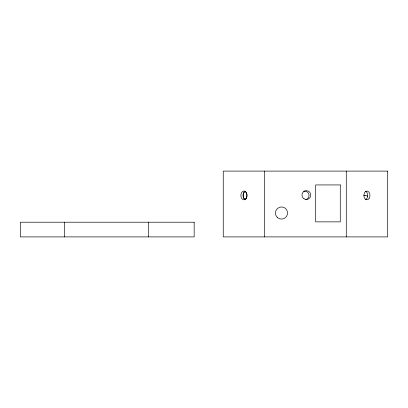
<?xml version="1.0" encoding="UTF-8"?>
<svg xmlns="http://www.w3.org/2000/svg" width="408" height="408" viewBox="0 0 408 408"><rect width="100%" height="100%" fill="white"/><g stroke="black" fill="none" stroke-linecap="round" stroke-linejoin="round"><path stroke-width="0.61" d="M346.275 171.1L346.275 236.9M264.578 171.1L264.578 236.9M148.604 222.212L148.604 236.9M64.515 222.212L64.515 236.9M365.446 191.214A4.371 3.034 -90 0 1 367.695 195.432A4.371 3.034 -90 0 1 365.446 199.655M303.588 191.25A4.33 4.33 0 0 1 308.892 194.31A4.33 4.33 0 0 1 305.832 199.614M245.376 199.614A4.33 3.06 -90 0 1 243.107 195.432A4.33 3.06 -90 0 1 245.376 191.25M244.724 191.25A4.33 3.06 -90 0 1 246.993 195.432A4.33 3.06 -90 0 1 244.724 199.614M363.977 195.401A18.278 12.929 -90 0 1 367.868 196.253M245.402 199.675A4.391 3.05 -90 0 1 243.143 195.432A4.391 3.05 -90 0 1 245.402 191.194M363.977 195.677A18.278 12.929 -90 0 1 365.094 195.473M387.6 171.1L223.252 171.1L223.252 236.9L387.6 236.9L387.6 171.1M340.272 184.936L315.675 184.936L315.675 221.865L340.272 221.865L340.272 184.936M194.157 222.212L20.4 222.212L20.4 236.9L194.157 236.9L194.157 222.212M369.082 198.523A4.371 3.034 -90 0 0 367.72 191.214A4.371 3.034 -90 0 0 364.007 196.564A4.371 3.034 -90 0 0 369.082 198.523M304.042 198.818A4.401 4.401 0 0 0 310.784 195.248A4.401 4.401 0 0 0 304.322 191.194A4.401 4.401 0 0 0 304.042 198.818M277.399 217.546A6.1 6.1 0 0 0 287.451 214.322A6.1 6.1 0 0 0 279.633 207.223A6.1 6.1 0 0 0 277.399 217.546M246.07 198.538A4.391 3.05 -90 0 0 244.703 191.194A4.391 3.05 -90 0 0 240.97 196.569A4.391 3.05 -90 0 0 246.07 198.538"/></g></svg>
